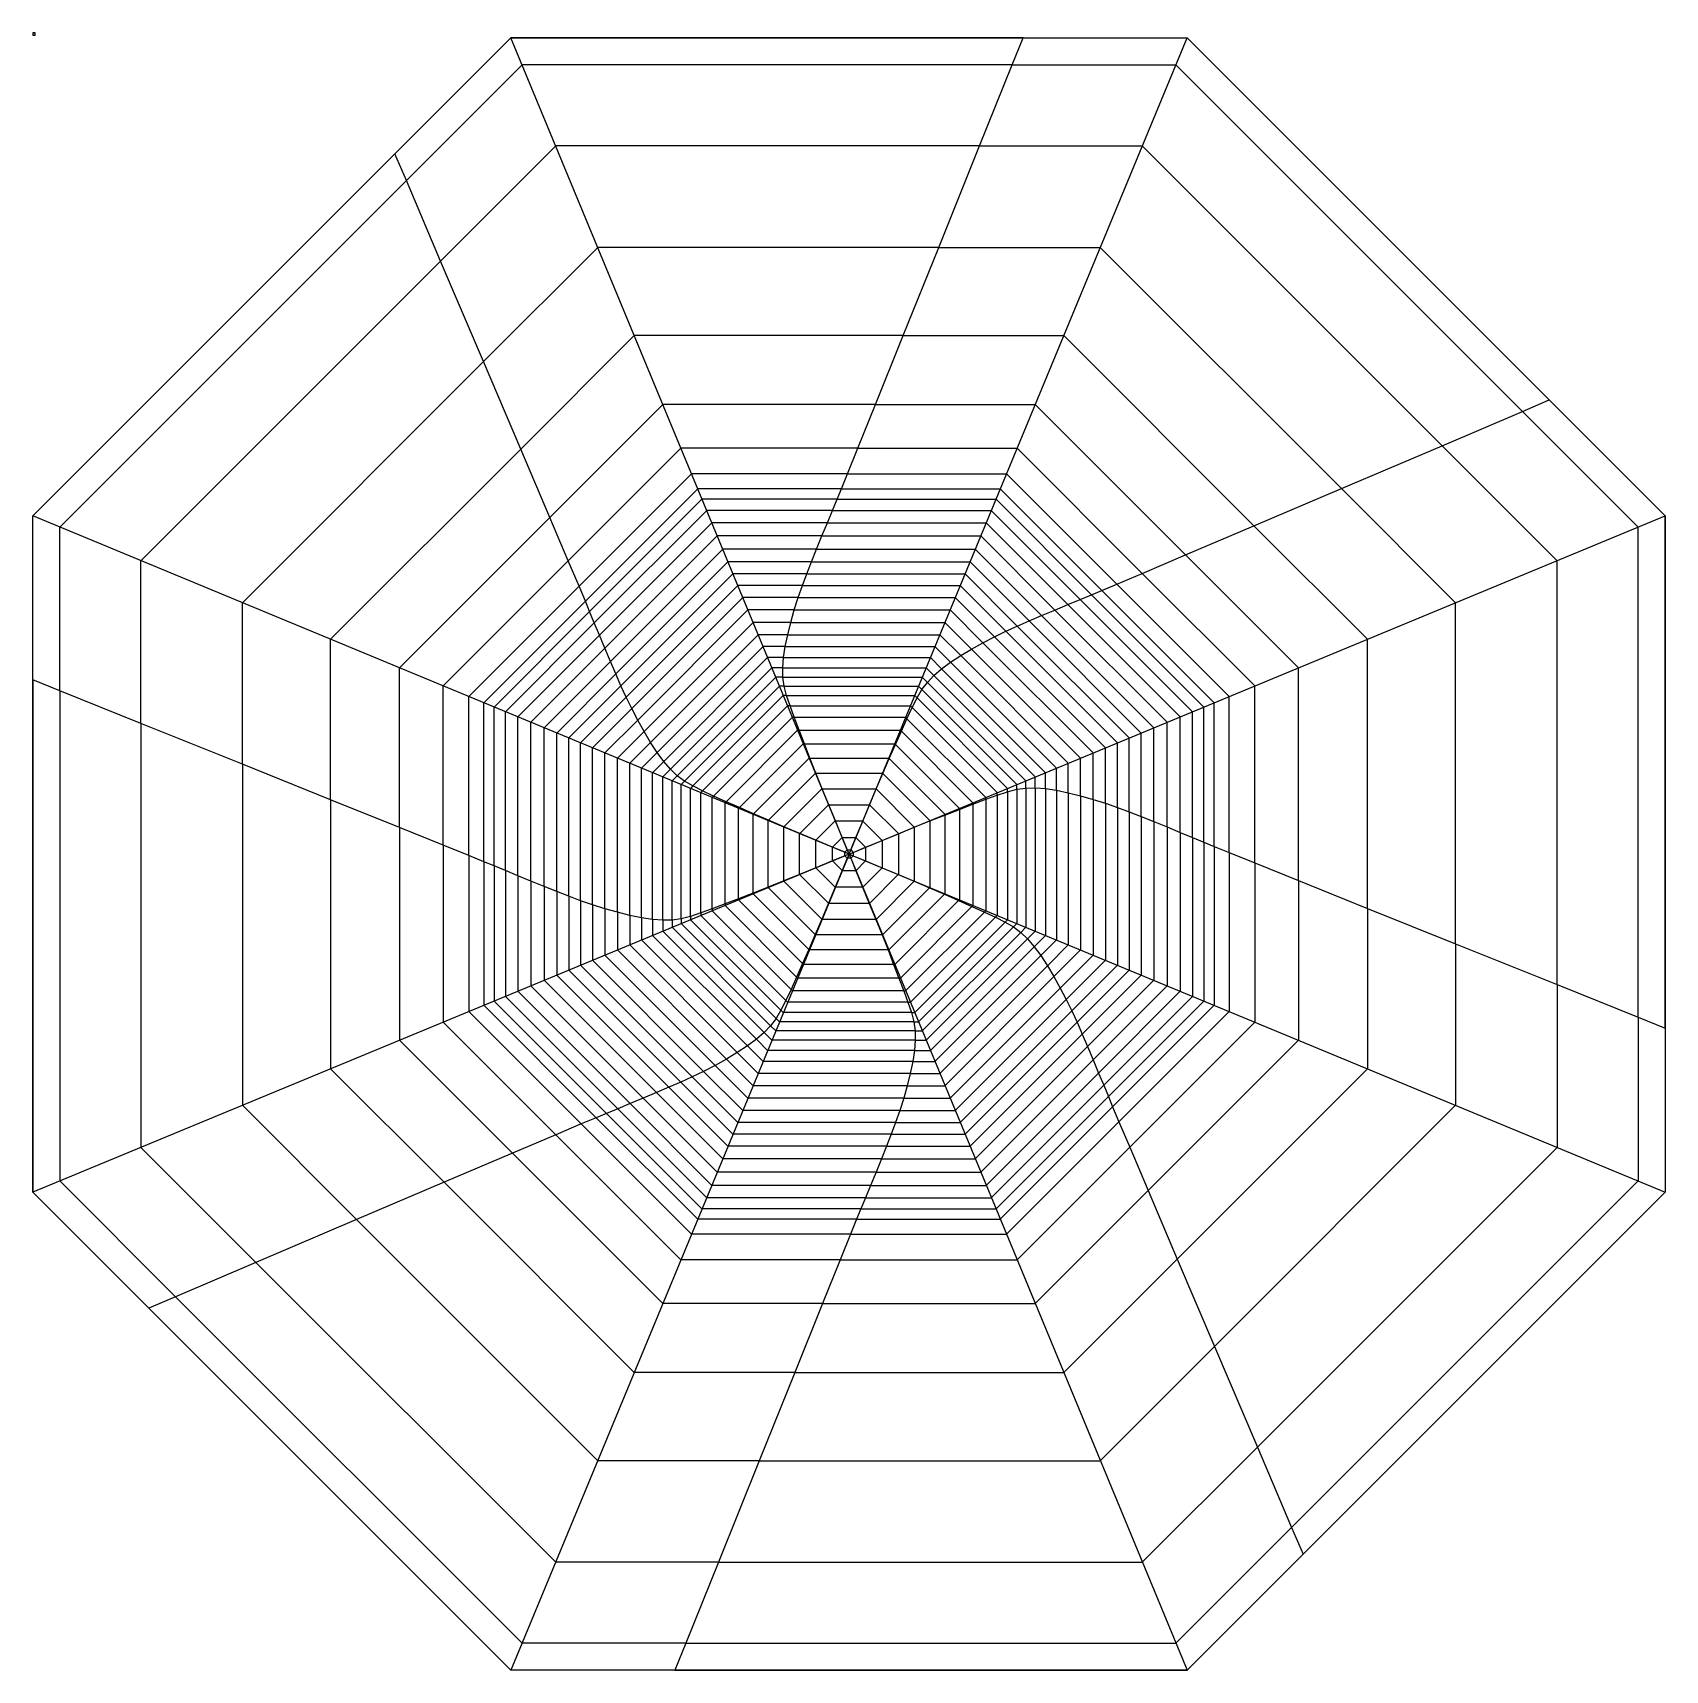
# Model space of a CAD drawing. Extents: x -3196 to 3196, y -3196 to 3216.
import ezdxf

# ---------------------------------------------------------------- set-up
doc = ezdxf.new("R2010")
doc.units = 0

msp = doc.modelspace()

# ---------------------------------------------------------------- linework, layer by layer
at = {"layer": 'CutLine', "color": 250, "linetype": 'CONTINUOUS'}
for p, q in [((-3196.2, 1323.9), (-1323.9, 3196.2)), ((-1323.9, 3196.2), (1323.9, 3196.2)), ((1323.9, 3196.2), (3196.2, 1323.9)), ((-3196.2, -1323.9), (-3196.2, 1323.9)), ((3196.2, 1323.9), (3196.2, -1323.9)), ((-1323.9, -3196.2), (-3196.2, -1323.9)), ((3196.2, -1323.9), (1323.9, -3196.2)), ((1323.9, -3196.2), (-1323.9, -3196.2))]:
    msp.add_line(p, q, dxfattribs=at)
at = {"layer": 'MountainLine', "color": 1, "linetype": 'CONTINUOUS'}
for p, q in [((-1778.1, 2742), (-1323.9, 3196.2)), ((-1778.1, 2742), (-1323.9, 3196.2)), ((0, 0), (-1323.9, 3196.2)), ((0, 0), (1323.9, 3196.2)), ((681.6, 3196.2), (1323.9, 3196.2)), ((681.6, 3196.2), (1323.9, 3196.2)), ((-1733.3, 2637.1), (-1280.1, 3090.4)), ((639.1, 3090.4), (1280.1, 3090.4)), ((511.4, 2772.9), (-1148.6, 2772.9)), ((2322.3, 1599.1), (1148.6, 2772.9)), ((351.6, 2375.5), (-984, 2375.5)), ((1928.3, 1431.1), (984, 2375.5)), ((-1599.1, 2322.3), (-2772.9, 1148.6)), ((212.6, 2030.1), (-840.9, 2030.1)), ((1585.8, 1285.1), (840.9, 2030.1)), ((-1431.1, 1928.3), (-2375.5, 984)), ((103.9, 1760.1), (-729.1, 1760.1)), ((1318.1, 1171.1), (729.1, 1760.1)), ((2637.1, 1733.3), (3090.4, 1280.1)), ((2742, 1778.1), (3196.2, 1323.9)), ((2742, 1778.1), (3196.2, 1323.9)), ((-1285.1, 1585.8), (-2030.1, 840.9)), ((34.9, 1589.2), (-658.3, 1589.2)), ((1148.4, 1099.1), (658.3, 1589.2)), ((-5.9, 1488.8), (-616.7, 1488.8)), ((1048.6, 1056.9), (616.7, 1488.8)), ((-29.9, 1430), (-592.3, 1430)), ((990, 1032.3), (592.3, 1430)), ((-46.5, 1389.9), (-575.7, 1389.9)), ((949.9, 1015.7), (575.7, 1389.9)), ((0, 0), (-3196.2, 1323.9)), ((-3196.2, 681.6), (-3196.2, 1323.9)), ((-3196.2, 681.6), (-3196.2, 1323.9)), ((-1171.1, 1318.1), (-1760.1, 729.1)), ((-997.3, 905.6), (-557.3, 1345.6)), ((-977.3, 857.4), (-537.4, 1297.3)), ((-84.7, 1297.3), (537.4, 1297.3)), ((-64.8, 1345.6), (557.3, 1345.6)), ((0, 0), (3196.2, 1323.9)), ((-3090.4, 639.1), (-3090.4, 1280.1)), ((-955.7, 805.7), (-515.9, 1245.5)), ((-106.1, 1245.5), (515.9, 1245.5)), ((-933.9, 753.8), (-494.3, 1193.4)), ((-127.4, 1193.4), (494.3, 1193.4)), ((-1099.1, 1148.4), (-1589.2, 658.3)), ((-913.1, 705.1), (-474, 1144.3)), ((-892.9, 658.8), (-454.5, 1097.2)), ((-165.5, 1097.2), (454.5, 1097.2)), ((-147.1, 1144.3), (474, 1144.3)), ((2772.9, -511.4), (2772.9, 1148.6)), ((-1056.9, 1048.6), (-1488.8, 616.7)), ((-872.4, 614.1), (-435.4, 1051.1)), ((-182.7, 1051.1), (435.4, 1051.1)), ((-1032.3, 990), (-1430, 592.3)), ((-850.9, 569.7), (-416.1, 1004.5)), ((-198.9, 1004.5), (416.1, 1004.5)), ((857.4, 977.3), (1297.3, 537.4)), ((905.6, 997.3), (1345.6, 557.3)), ((2375.5, -351.6), (2375.5, 984)), ((-1015.7, 949.9), (-1389.9, 575.7)), ((-827.5, 524.6), (-396, 956.1)), ((-802.7, 480.1), (-375.7, 907.1)), ((-228.1, 907.1), (375.7, 907.1)), ((-214.2, 956.1), (396, 956.1)), ((705.1, 913.1), (1144.3, 474)), ((753.8, 933.9), (1193.4, 494.3)), ((805.7, 955.7), (1245.5, 515.9)), ((-777, 437.4), (-355.7, 858.7)), ((-240.1, 858.7), (355.7, 858.7)), ((569.7, 850.9), (1004.5, 416.1)), ((614.1, 872.4), (1051.1, 435.4)), ((658.8, 892.9), (1097.2, 454.5)), ((2030.1, -212.6), (2030.1, 840.9)), ((-750.9, 397.9), (-336.5, 812.4)), ((-249.6, 812.4), (336.5, 812.4)), ((437.4, 777), (858.7, 355.7)), ((480.1, 802.7), (907.1, 375.7)), ((524.6, 827.5), (956.1, 396)), ((-724.9, 362.7), (-318.6, 769.1)), ((-698.9, 332.3), (-302, 729.2)), ((-259.2, 729.2), (302, 729.2)), ((-256.1, 769.1), (318.6, 769.1)), ((362.7, 724.9), (769.1, 318.6)), ((397.9, 750.9), (812.4, 336.5)), ((1760.1, -103.9), (1760.1, 729.1)), ((-672.3, 306.8), (-286.8, 692.3)), ((-644, 285.4), (-272.2, 657.2)), ((-258.5, 692.3), (286.8, 692.3)), ((-253.6, 657.2), (272.2, 657.2)), ((285.4, 644), (657.2, 272.2)), ((306.8, 672.3), (692.3, 286.8)), ((332.3, 698.9), (729.2, 302)), ((1589.2, -34.9), (1589.2, 658.3)), ((-611.7, 266.5), (-257.2, 620.9)), ((-573.7, 247.4), (-240.5, 580.6)), ((-244.1, 620.9), (257.2, 620.9)), ((-230.8, 580.6), (240.5, 580.6)), ((266.5, 611.7), (620.9, 257.2)), ((1430, 29.9), (1430, 592.3)), ((1488.8, 5.9), (1488.8, 616.7)), ((-1345.6, -64.8), (-1345.6, 557.3)), ((-1297.3, -84.7), (-1297.3, 537.4)), ((-1245.5, -106.1), (-1245.5, 515.9)), ((-530.1, 227), (-221.8, 535.4)), ((-214.3, 535.4), (221.8, 535.4)), ((227, 530.1), (535.4, 221.8)), ((247.4, 573.7), (580.6, 240.5)), ((1389.9, 46.5), (1389.9, 575.7)), ((-2772.9, 511.4), (-2772.9, -1148.6)), ((-1193.4, -127.4), (-1193.4, 494.3)), ((-1144.3, -147.1), (-1144.3, 474)), ((-1097.2, -165.5), (-1097.2, 454.5)), ((-481.5, 205.1), (-201.1, 485.5)), ((-195.5, 485.5), (201.1, 485.5)), ((205.1, 481.5), (485.5, 201.1)), ((-1051.1, -182.7), (-1051.1, 435.4)), ((-1004.5, -198.9), (-1004.5, 416.1)), ((-956.1, -214.2), (-956.1, 396)), ((-429.2, 181.9), (-179, 432.1)), ((-174.9, 432.1), (179, 432.1)), ((181.9, 429.2), (432.1, 179)), ((-2375.5, 351.6), (-2375.5, -984)), ((-907.1, -228.1), (-907.1, 375.7)), ((-858.7, -240.1), (-858.7, 355.7)), ((-812.4, -249.6), (-812.4, 336.5)), ((-373.6, 157.5), (-155.6, 375.6)), ((-152.8, 375.6), (155.6, 375.6)), ((157.5, 373.6), (375.6, 155.6)), ((-769.1, -256.1), (-769.1, 318.6)), ((-729.2, -259.2), (-729.2, 302)), ((-692.3, -258.5), (-692.3, 286.8)), ((-657.2, -253.6), (-657.2, 272.2)), ((-620.9, -244.1), (-620.9, 257.2)), ((-315.4, 132.3), (-131.1, 316.6)), ((-129.5, 316.6), (131.1, 316.6)), ((132.3, 315.4), (316.6, 131.1)), ((692.3, 258.5), (692.3, -286.8)), ((729.2, 259.2), (729.2, -302)), ((-2030.1, 212.6), (-2030.1, -840.9)), ((-580.6, -230.8), (-580.6, 240.5)), ((-535.4, -214.3), (-535.4, 221.8)), ((-485.5, -195.5), (-485.5, 201.1)), ((-255, 106.6), (-105.9, 255.7)), ((-192.9, 80.5), (-80.1, 193.3)), ((-105, 255.7), (105.9, 255.7)), ((-79.5, 193.3), (80.1, 193.3)), ((80.5, 192.9), (193.3, 80.1)), ((106.6, 255), (255.7, 105.9)), ((485.5, 195.5), (485.5, -201.1)), ((535.4, 214.3), (535.4, -221.8)), ((580.6, 230.8), (580.6, -240.5)), ((620.9, 244.1), (620.9, -257.2)), ((657.2, 253.6), (657.2, -272.2)), ((769.1, 256.1), (769.1, -318.6)), ((812.4, 249.6), (812.4, -336.5)), ((858.7, 240.1), (858.7, -355.7)), ((907.1, 228.1), (907.1, -375.7)), ((956.1, 214.2), (956.1, -396)), ((1004.5, 198.9), (1004.5, -416.1)), ((-432.1, -174.9), (-432.1, 179)), ((-375.6, -152.8), (-375.6, 155.6)), ((-316.6, -129.5), (-316.6, 131.1)), ((-129.4, 53.9), (-53.7, 129.6)), ((-53.4, 129.6), (53.7, 129.6)), ((53.9, 129.4), (129.6, 53.7)), ((316.6, 129.5), (316.6, -131.1)), ((375.6, 152.8), (375.6, -155.6)), ((432.1, 174.9), (432.1, -179)), ((1051.1, 182.7), (1051.1, -435.4)), ((1097.2, 165.5), (1097.2, -454.5)), ((1144.3, 147.1), (1144.3, -474)), ((-1760.1, 103.9), (-1760.1, -729.1)), ((-255.7, -105), (-255.7, 105.9)), ((-193.3, -79.5), (-193.3, 80.1)), ((-65, 27), (-26.9, 65.1)), ((-26.8, 65.1), (26.9, 65.1)), ((27, 65), (65.1, 26.9)), ((193.3, 79.5), (193.3, -80.1)), ((255.7, 105), (255.7, -105.9)), ((1193.4, 127.4), (1193.4, -494.3)), ((1245.5, 106.1), (1245.5, -515.9)), ((1297.3, 84.7), (1297.3, -537.4)), ((1345.6, 64.8), (1345.6, -557.3)), ((0, 0), (-3196.2, -1323.9)), ((-1589.2, 34.9), (-1589.2, -658.3)), ((0, 0), (-1323.9, -3196.2)), ((-129.6, -53.4), (-129.6, 53.7)), ((-65.1, -26.8), (-65.1, 26.9)), ((-16.3, -6.7), (-16.3, 6.7)), ((-16.2, 6.8), (-6.7, 16.3)), ((-6.7, 16.3), (6.7, 16.3)), ((0, 0), (1323.9, -3196.2)), ((0, 0), (3196.2, -1323.9)), ((0, 0), (0, 0)), ((0, 0), (0, 0)), ((0, 0), (0, 0)), ((0, 0), (0, 0)), ((0, 0), (0, 0)), ((0, 0), (0, 0)), ((0, 0), (0, 0)), ((0, 0), (0, 0)), ((0, 0), (0, 0)), ((0, 0), (0, 0)), ((0, 0), (0, 0)), ((0, 0), (0, 0)), ((0, 0), (0, 0)), ((0, 0), (0, 0)), ((0, 0), (0, 0)), ((0, 0), (0, 0)), ((6.8, 16.2), (16.3, 6.7)), ((16.3, 6.7), (16.3, -6.7)), ((65.1, 26.8), (65.1, -26.9)), ((129.6, 53.4), (129.6, -53.7)), ((-1488.8, -5.9), (-1488.8, -616.7)), ((-1430, -29.9), (-1430, -592.3)), ((-1389.9, -46.5), (-1389.9, -575.7)), ((-53.9, -129.4), (-129.6, -53.7)), ((-27, -65), (-65.1, -26.9)), ((-6.8, -16.2), (-16.3, -6.7)), ((6.7, -16.3), (-6.7, -16.3)), ((16.2, -6.8), (6.7, -16.3)), ((65, -27), (26.9, -65.1)), ((129.4, -53.9), (53.7, -129.6)), ((-106.6, -255), (-255.7, -105.9)), ((-80.5, -192.9), (-193.3, -80.1)), ((26.8, -65.1), (-26.9, -65.1)), ((192.9, -80.5), (80.1, -193.3)), ((255, -106.6), (105.9, -255.7)), ((-181.9, -429.2), (-432.1, -179)), ((-157.5, -373.6), (-375.6, -155.6)), ((-132.3, -315.4), (-316.6, -131.1)), ((53.4, -129.6), (-53.7, -129.6)), ((315.4, -132.3), (131.1, -316.6)), ((373.6, -157.5), (155.6, -375.6)), ((429.2, -181.9), (179, -432.1)), ((-247.4, -573.7), (-580.6, -240.5)), ((-227, -530.1), (-535.4, -221.8)), ((-205.1, -481.5), (-485.5, -201.1)), ((105, -255.7), (-105.9, -255.7)), ((79.5, -193.3), (-80.1, -193.3)), ((481.5, -205.1), (201.1, -485.5)), ((530.1, -227), (221.8, -535.4)), ((573.7, -247.4), (240.5, -580.6)), ((-362.7, -724.9), (-769.1, -318.6)), ((-332.3, -698.9), (-729.2, -302)), ((-306.8, -672.3), (-692.3, -286.8)), ((-285.4, -644), (-657.2, -272.2)), ((-266.5, -611.7), (-620.9, -257.2)), ((129.5, -316.6), (-131.1, -316.6)), ((611.7, -266.5), (257.2, -620.9)), ((644, -285.4), (272.2, -657.2)), ((672.3, -306.8), (286.8, -692.3)), ((-480.1, -802.7), (-907.1, -375.7)), ((-437.4, -777), (-858.7, -355.7)), ((-397.9, -750.9), (-812.4, -336.5)), ((152.8, -375.6), (-155.6, -375.6)), ((698.9, -332.3), (302, -729.2)), ((724.9, -362.7), (318.6, -769.1)), ((-614.1, -872.4), (-1051.1, -435.4)), ((-569.7, -850.9), (-1004.5, -416.1)), ((-524.6, -827.5), (-956.1, -396)), ((174.9, -432.1), (-179, -432.1)), ((750.9, -397.9), (336.5, -812.4)), ((777, -437.4), (355.7, -858.7)), ((-753.8, -933.9), (-1193.4, -494.3)), ((-705.1, -913.1), (-1144.3, -474)), ((-658.8, -892.9), (-1097.2, -454.5)), ((195.5, -485.5), (-201.1, -485.5)), ((802.7, -480.1), (375.7, -907.1)), ((-905.6, -997.3), (-1345.6, -557.3)), ((-857.4, -977.3), (-1297.3, -537.4)), ((-805.7, -955.7), (-1245.5, -515.9)), ((214.3, -535.4), (-221.8, -535.4)), ((827.5, -524.6), (396, -956.1)), ((850.9, -569.7), (416.1, -1004.5)), ((1015.7, -949.9), (1389.9, -575.7)), ((244.1, -620.9), (-257.2, -620.9)), ((230.8, -580.6), (-240.5, -580.6)), ((872.4, -614.1), (435.4, -1051.1)), ((1032.3, -990), (1430, -592.3)), ((1056.9, -1048.6), (1488.8, -616.7)), ((3090.4, -639.1), (3090.4, -1280.1)), ((258.5, -692.3), (-286.8, -692.3)), ((253.6, -657.2), (-272.2, -657.2)), ((892.9, -658.8), (454.5, -1097.2)), ((913.1, -705.1), (474, -1144.3)), ((1099.1, -1148.4), (1589.2, -658.3)), ((3196.2, -681.6), (3196.2, -1323.9)), ((3196.2, -681.6), (3196.2, -1323.9)), ((256.1, -769.1), (-318.6, -769.1)), ((259.2, -729.2), (-302, -729.2)), ((933.9, -753.8), (494.3, -1193.4)), ((1171.1, -1318.1), (1760.1, -729.1)), ((249.6, -812.4), (-336.5, -812.4)), ((955.7, -805.7), (515.9, -1245.5)), ((240.1, -858.7), (-355.7, -858.7)), ((977.3, -857.4), (537.4, -1297.3)), ((1285.1, -1585.8), (2030.1, -840.9)), ((214.2, -956.1), (-396, -956.1)), ((228.1, -907.1), (-375.7, -907.1)), ((997.3, -905.6), (557.3, -1345.6)), ((-949.9, -1015.7), (-575.7, -1389.9)), ((198.9, -1004.5), (-416.1, -1004.5)), ((1431.1, -1928.3), (2375.5, -984)), ((-1048.6, -1056.9), (-616.7, -1488.8)), ((-990, -1032.3), (-592.3, -1430)), ((182.7, -1051.1), (-435.4, -1051.1)), ((-1148.4, -1099.1), (-658.3, -1589.2)), ((147.1, -1144.3), (-474, -1144.3)), ((165.5, -1097.2), (-454.5, -1097.2)), ((1599.1, -2322.3), (2772.9, -1148.6)), ((-1318.1, -1171.1), (-729.1, -1760.1)), ((127.4, -1193.4), (-494.3, -1193.4)), ((-2637.1, -1733.3), (-3090.4, -1280.1)), ((106.1, -1245.5), (-515.9, -1245.5)), ((-2742, -1778.1), (-3196.2, -1323.9)), ((-2742, -1778.1), (-3196.2, -1323.9)), ((-1585.8, -1285.1), (-840.9, -2030.1)), ((64.8, -1345.6), (-557.3, -1345.6)), ((84.7, -1297.3), (-537.4, -1297.3)), ((46.5, -1389.9), (575.7, -1389.9)), ((-1928.3, -1431.1), (-984, -2375.5)), ((29.9, -1430), (592.3, -1430)), ((5.9, -1488.8), (616.7, -1488.8)), ((-2322.3, -1599.1), (-1148.6, -2772.9)), ((-34.9, -1589.2), (658.3, -1589.2)), ((-103.9, -1760.1), (729.1, -1760.1)), ((-212.6, -2030.1), (840.9, -2030.1)), ((-351.6, -2375.5), (984, -2375.5)), ((1733.3, -2637.1), (1280.1, -3090.4)), ((1778.1, -2742), (1323.9, -3196.2)), ((1778.1, -2742), (1323.9, -3196.2)), ((-511.4, -2772.9), (1148.6, -2772.9)), ((-639.1, -3090.4), (-1280.1, -3090.4)), ((-681.6, -3196.2), (-1323.9, -3196.2)), ((-681.6, -3196.2), (-1323.9, -3196.2))]:
    msp.add_line(p, q, dxfattribs=at)
at = {"layer": 'reference 10mm', "color": 250, "linetype": 'CONTINUOUS'}
for p, q in [((-3186.2, 3216.2), (-3196.2, 3216.2)), ((-3196.2, 3216.2), (-3196.2, 3206.2)), ((-3196.2, 3206.2), (-3186.2, 3206.2)), ((-3186.2, 3206.2), (-3186.2, 3216.2))]:
    msp.add_line(p, q, dxfattribs=at)
at = {"layer": 'ValleyLine', "color": 5, "linetype": 'CONTINUOUS'}
for p, q in [((681.6, 3196.2), (-1323.9, 3196.2)), ((681.6, 3196.2), (-1323.9, 3196.2)), ((639.1, 3090.4), (681.6, 3196.2)), ((681.6, 3196.2), (681.6, 3196.2)), ((681.6, 3196.2), (681.6, 3196.2)), ((2742, 1778.1), (1323.9, 3196.2)), ((2742, 1778.1), (1323.9, 3196.2)), ((639.1, 3090.4), (-1280.1, 3090.4)), ((511.4, 2772.9), (639.1, 3090.4)), ((2637.1, 1733.3), (1280.1, 3090.4)), ((-1599.1, 2322.3), (-1148.6, 2772.9)), ((351.6, 2375.5), (511.4, 2772.9)), ((511.4, 2772.9), (1148.6, 2772.9)), ((-1778.1, 2742), (-3196.2, 1323.9)), ((-1778.1, 2742), (-3196.2, 1323.9)), ((-1733.3, 2637.1), (-1778.1, 2742)), ((-1778.1, 2742), (-1778.1, 2742)), ((-1778.1, 2742), (-1778.1, 2742)), ((-1733.3, 2637.1), (-3090.4, 1280.1)), ((-1599.1, 2322.3), (-1733.3, 2637.1)), ((-1431.1, 1928.3), (-984, 2375.5)), ((212.6, 2030.1), (351.6, 2375.5)), ((351.6, 2375.5), (984, 2375.5)), ((-1431.1, 1928.3), (-1599.1, 2322.3)), ((-1285.1, 1585.8), (-840.9, 2030.1)), ((103.9, 1760.1), (212.6, 2030.1)), ((212.6, 2030.1), (840.9, 2030.1)), ((-1285.1, 1585.8), (-1431.1, 1928.3)), ((-1171.1, 1318.1), (-729.1, 1760.1)), ((34.9, 1589.2), (103.9, 1760.1)), ((103.9, 1760.1), (729.1, 1760.1)), ((2322.3, 1599.1), (2637.1, 1733.3)), ((2637.1, 1733.3), (2742, 1778.1)), ((2742, 1778.1), (2742, 1778.1)), ((2742, 1778.1), (2742, 1778.1)), ((-1171.1, 1318.1), (-1285.1, 1585.8)), ((-1099.1, 1148.4), (-658.3, 1589.2)), ((-5.9, 1488.8), (34.9, 1589.2)), ((34.9, 1589.2), (658.3, 1589.2)), ((1928.3, 1431.1), (2322.3, 1599.1)), ((2322.3, 1599.1), (2772.9, 1148.6)), ((-1056.9, 1048.6), (-616.7, 1488.8)), ((-29.9, 1430), (-5.9, 1488.8)), ((-5.9, 1488.8), (616.7, 1488.8)), ((-1032.3, 990), (-592.3, 1430)), ((-46.5, 1389.9), (-29.9, 1430)), ((-29.9, 1430), (592.3, 1430)), ((1585.8, 1285.1), (1928.3, 1431.1)), ((1928.3, 1431.1), (2375.5, 984)), ((-1015.7, 949.9), (-575.7, 1389.9)), ((-64.8, 1345.6), (-46.5, 1389.9)), ((-46.5, 1389.9), (575.7, 1389.9)), ((-1099.1, 1148.4), (-1171.1, 1318.1)), ((-64.8, 1345.6), (-557.3, 1345.6)), ((-84.7, 1297.3), (-537.4, 1297.3)), ((-106.1, 1245.5), (-84.7, 1297.3)), ((-84.7, 1297.3), (-64.8, 1345.6)), ((857.4, 977.3), (537.4, 1297.3)), ((905.6, 997.3), (557.3, 1345.6)), ((1318.1, 1171.1), (1585.8, 1285.1)), ((1585.8, 1285.1), (2030.1, 840.9)), ((3196.2, -681.6), (3196.2, 1323.9)), ((3196.2, -681.6), (3196.2, 1323.9)), ((-106.1, 1245.5), (-515.9, 1245.5)), ((-127.4, 1193.4), (-106.1, 1245.5)), ((805.7, 955.7), (515.9, 1245.5)), ((3090.4, -639.1), (3090.4, 1280.1)), ((-127.4, 1193.4), (-494.3, 1193.4)), ((-147.1, 1144.3), (-127.4, 1193.4)), ((753.8, 933.9), (494.3, 1193.4)), ((1148.4, 1099.1), (1318.1, 1171.1)), ((1318.1, 1171.1), (1760.1, 729.1)), ((-2772.9, 511.4), (-2772.9, 1148.6)), ((-1056.9, 1048.6), (-1099.1, 1148.4)), ((-147.1, 1144.3), (-474, 1144.3)), ((-165.5, 1097.2), (-454.5, 1097.2)), ((-182.7, 1051.1), (-165.5, 1097.2)), ((-165.5, 1097.2), (-147.1, 1144.3)), ((658.8, 892.9), (454.5, 1097.2)), ((705.1, 913.1), (474, 1144.3)), ((1048.6, 1056.9), (1148.4, 1099.1)), ((1148.4, 1099.1), (1589.2, 658.3)), ((-1032.3, 990), (-1056.9, 1048.6)), ((-182.7, 1051.1), (-435.4, 1051.1)), ((-198.9, 1004.5), (-182.7, 1051.1)), ((614.1, 872.4), (435.4, 1051.1)), ((949.9, 1015.7), (990, 1032.3)), ((990, 1032.3), (1048.6, 1056.9)), ((990, 1032.3), (1430, 592.3)), ((1048.6, 1056.9), (1488.8, 616.7)), ((-2375.5, 351.6), (-2375.5, 984)), ((-1015.7, 949.9), (-1032.3, 990)), ((-198.9, 1004.5), (-416.1, 1004.5)), ((-214.2, 956.1), (-198.9, 1004.5)), ((569.7, 850.9), (416.1, 1004.5)), ((805.7, 955.7), (857.4, 977.3)), ((857.4, 977.3), (905.6, 997.3)), ((905.6, 997.3), (949.9, 1015.7)), ((949.9, 1015.7), (1389.9, 575.7)), ((-997.3, 905.6), (-1345.6, 557.3)), ((-997.3, 905.6), (-1015.7, 949.9)), ((-977.3, 857.4), (-997.3, 905.6)), ((-214.2, 956.1), (-396, 956.1)), ((-228.1, 907.1), (-375.7, 907.1)), ((-240.1, 858.7), (-228.1, 907.1)), ((-228.1, 907.1), (-214.2, 956.1)), ((480.1, 802.7), (375.7, 907.1)), ((524.6, 827.5), (396, 956.1)), ((658.8, 892.9), (705.1, 913.1)), ((705.1, 913.1), (753.8, 933.9)), ((753.8, 933.9), (805.7, 955.7)), ((-2030.1, 212.6), (-2030.1, 840.9)), ((-977.3, 857.4), (-1297.3, 537.4)), ((-955.7, 805.7), (-977.3, 857.4)), ((-240.1, 858.7), (-355.7, 858.7)), ((-249.6, 812.4), (-240.1, 858.7)), ((437.4, 777), (355.7, 858.7)), ((524.6, 827.5), (569.7, 850.9)), ((569.7, 850.9), (614.1, 872.4)), ((614.1, 872.4), (658.8, 892.9)), ((-955.7, 805.7), (-1245.5, 515.9)), ((-933.9, 753.8), (-955.7, 805.7)), ((-249.6, 812.4), (-336.5, 812.4)), ((-256.1, 769.1), (-249.6, 812.4)), ((397.9, 750.9), (336.5, 812.4)), ((397.9, 750.9), (437.4, 777)), ((437.4, 777), (480.1, 802.7)), ((480.1, 802.7), (524.6, 827.5)), ((-1760.1, 103.9), (-1760.1, 729.1)), ((-933.9, 753.8), (-1193.4, 494.3)), ((-913.1, 705.1), (-933.9, 753.8)), ((-256.1, 769.1), (-318.6, 769.1)), ((-259.2, 729.2), (-302, 729.2)), ((-259.2, 729.2), (-256.1, 769.1)), ((-258.5, 692.3), (-259.2, 729.2)), ((332.3, 698.9), (302, 729.2)), ((362.7, 724.9), (318.6, 769.1)), ((332.3, 698.9), (362.7, 724.9)), ((362.7, 724.9), (397.9, 750.9)), ((-3090.4, 639.1), (-3196.2, 681.6)), ((-3196.2, 681.6), (-3196.2, 681.6)), ((-3196.2, 681.6), (-3196.2, 681.6)), ((-3196.2, 681.6), (-3196.2, -1323.9)), ((-3196.2, 681.6), (-3196.2, -1323.9)), ((-1589.2, 34.9), (-1589.2, 658.3)), ((-913.1, 705.1), (-1144.3, 474)), ((-892.9, 658.8), (-1097.2, 454.5)), ((-892.9, 658.8), (-913.1, 705.1)), ((-872.4, 614.1), (-892.9, 658.8)), ((-258.5, 692.3), (-286.8, 692.3)), ((-253.6, 657.2), (-272.2, 657.2)), ((-253.6, 657.2), (-258.5, 692.3)), ((-244.1, 620.9), (-253.6, 657.2)), ((266.5, 611.7), (285.4, 644)), ((285.4, 644), (272.2, 657.2)), ((285.4, 644), (306.8, 672.3)), ((306.8, 672.3), (286.8, 692.3)), ((306.8, 672.3), (332.3, 698.9)), ((-2772.9, 511.4), (-3090.4, 639.1)), ((-3090.4, 639.1), (-3090.4, -1280.1)), ((-1488.8, -5.9), (-1488.8, 616.7)), ((-1430, -29.9), (-1430, 592.3)), ((-872.4, 614.1), (-1051.1, 435.4)), ((-850.9, 569.7), (-872.4, 614.1)), ((-244.1, 620.9), (-257.2, 620.9)), ((-230.8, 580.6), (-244.1, 620.9)), ((-230.8, 580.6), (-240.5, 580.6)), ((-214.3, 535.4), (-230.8, 580.6)), ((247.4, 573.7), (240.5, 580.6)), ((247.4, 573.7), (266.5, 611.7)), ((266.5, 611.7), (257.2, 620.9)), ((-1389.9, -46.5), (-1389.9, 575.7)), ((-850.9, 569.7), (-1004.5, 416.1)), ((-827.5, 524.6), (-956.1, 396)), ((-827.5, 524.6), (-850.9, 569.7)), ((-802.7, 480.1), (-827.5, 524.6)), ((-214.3, 535.4), (-221.8, 535.4)), ((-195.5, 485.5), (-214.3, 535.4)), ((205.1, 481.5), (227, 530.1)), ((227, 530.1), (221.8, 535.4)), ((227, 530.1), (247.4, 573.7)), ((1245.5, 106.1), (1245.5, 515.9)), ((1297.3, 84.7), (1297.3, 537.4)), ((1345.6, 64.8), (1345.6, 557.3)), ((-2375.5, 351.6), (-2772.9, 511.4)), ((-802.7, 480.1), (-907.1, 375.7)), ((-777, 437.4), (-802.7, 480.1)), ((-195.5, 485.5), (-201.1, 485.5)), ((-174.9, 432.1), (-195.5, 485.5)), ((181.9, 429.2), (205.1, 481.5)), ((205.1, 481.5), (201.1, 485.5)), ((1097.2, 165.5), (1097.2, 454.5)), ((1144.3, 147.1), (1144.3, 474)), ((1193.4, 127.4), (1193.4, 494.3)), ((-777, 437.4), (-858.7, 355.7)), ((-750.9, 397.9), (-812.4, 336.5)), ((-750.9, 397.9), (-777, 437.4)), ((-724.9, 362.7), (-750.9, 397.9)), ((-174.9, 432.1), (-179, 432.1)), ((-152.8, 375.6), (-174.9, 432.1)), ((157.5, 373.6), (181.9, 429.2)), ((181.9, 429.2), (179, 432.1)), ((956.1, 214.2), (956.1, 396)), ((1004.5, 198.9), (1004.5, 416.1)), ((1051.1, 182.7), (1051.1, 435.4)), ((-2030.1, 212.6), (-2375.5, 351.6)), ((-724.9, 362.7), (-769.1, 318.6)), ((-698.9, 332.3), (-729.2, 302)), ((-698.9, 332.3), (-724.9, 362.7)), ((-672.3, 306.8), (-698.9, 332.3)), ((-152.8, 375.6), (-155.6, 375.6)), ((-129.5, 316.6), (-152.8, 375.6)), ((132.3, 315.4), (157.5, 373.6)), ((157.5, 373.6), (155.6, 375.6)), ((812.4, 249.6), (812.4, 336.5)), ((858.7, 240.1), (858.7, 355.7)), ((907.1, 228.1), (907.1, 375.7)), ((-672.3, 306.8), (-692.3, 286.8)), ((-644, 285.4), (-672.3, 306.8)), ((-644, 285.4), (-657.2, 272.2)), ((-611.7, 266.5), (-644, 285.4)), ((-611.7, 266.5), (-620.9, 257.2)), ((-573.7, 247.4), (-611.7, 266.5)), ((-129.5, 316.6), (-131.1, 316.6)), ((-105, 255.7), (-129.5, 316.6)), ((106.6, 255), (132.3, 315.4)), ((132.3, 315.4), (131.1, 316.6)), ((620.9, 244.1), (620.9, 257.2)), ((657.2, 253.6), (657.2, 272.2)), ((657.2, 253.6), (692.3, 258.5)), ((692.3, 258.5), (692.3, 286.8)), ((692.3, 258.5), (729.2, 259.2)), ((729.2, 259.2), (729.2, 302)), ((729.2, 259.2), (769.1, 256.1)), ((769.1, 256.1), (769.1, 318.6)), ((-1760.1, 103.9), (-2030.1, 212.6)), ((-573.7, 247.4), (-580.6, 240.5)), ((-530.1, 227), (-573.7, 247.4)), ((-530.1, 227), (-535.4, 221.8)), ((-481.5, 205.1), (-530.1, 227)), ((-481.5, 205.1), (-485.5, 201.1)), ((-429.2, 181.9), (-481.5, 205.1)), ((-105, 255.7), (-105.9, 255.7)), ((-79.5, 193.3), (-105, 255.7)), ((-79.5, 193.3), (-80.1, 193.3)), ((-53.4, 129.6), (-79.5, 193.3)), ((53.9, 129.4), (80.5, 192.9)), ((80.5, 192.9), (80.1, 193.3)), ((80.5, 192.9), (106.6, 255)), ((106.6, 255), (105.9, 255.7)), ((432.1, 174.9), (485.5, 195.5)), ((485.5, 195.5), (535.4, 214.3)), ((485.5, 195.5), (485.5, 201.1)), ((535.4, 214.3), (580.6, 230.8)), ((535.4, 214.3), (535.4, 221.8)), ((580.6, 230.8), (620.9, 244.1)), ((580.6, 230.8), (580.6, 240.5)), ((620.9, 244.1), (657.2, 253.6)), ((769.1, 256.1), (812.4, 249.6)), ((812.4, 249.6), (858.7, 240.1)), ((858.7, 240.1), (907.1, 228.1)), ((907.1, 228.1), (956.1, 214.2)), ((956.1, 214.2), (1004.5, 198.9)), ((1004.5, 198.9), (1051.1, 182.7)), ((-429.2, 181.9), (-432.1, 179)), ((-373.6, 157.5), (-429.2, 181.9)), ((-373.6, 157.5), (-375.6, 155.6)), ((-315.4, 132.3), (-373.6, 157.5)), ((-315.4, 132.3), (-316.6, 131.1)), ((-255, 106.6), (-315.4, 132.3)), ((-53.4, 129.6), (-53.7, 129.6)), ((-26.8, 65.1), (-53.4, 129.6)), ((27, 65), (53.9, 129.4)), ((53.9, 129.4), (53.7, 129.6)), ((255.7, 105), (316.6, 129.5)), ((316.6, 129.5), (375.6, 152.8)), ((316.6, 129.5), (316.6, 131.1)), ((375.6, 152.8), (432.1, 174.9)), ((375.6, 152.8), (375.6, 155.6)), ((432.1, 174.9), (432.1, 179)), ((1051.1, 182.7), (1097.2, 165.5)), ((1097.2, 165.5), (1144.3, 147.1)), ((1144.3, 147.1), (1193.4, 127.4)), ((-1589.2, 34.9), (-1760.1, 103.9)), ((-255, 106.6), (-255.7, 105.9)), ((-192.9, 80.5), (-255, 106.6)), ((-192.9, 80.5), (-193.3, 80.1)), ((-129.4, 53.9), (-192.9, 80.5)), ((-26.8, 65.1), (-26.9, 65.1)), ((-6.7, 16.3), (-26.8, 65.1)), ((6.8, 16.2), (27, 65)), ((27, 65), (26.9, 65.1)), ((129.6, 53.4), (193.3, 79.5)), ((193.3, 79.5), (255.7, 105)), ((193.3, 79.5), (193.3, 80.1)), ((255.7, 105), (255.7, 105.9)), ((1193.4, 127.4), (1245.5, 106.1)), ((1245.5, 106.1), (1297.3, 84.7)), ((1297.3, 84.7), (1345.6, 64.8)), ((1345.6, 64.8), (1389.9, 46.5)), ((-1488.8, -5.9), (-1589.2, 34.9)), ((-129.4, 53.9), (-129.6, 53.7)), ((-65, 27), (-129.4, 53.9)), ((-65, 27), (-65.1, 26.9)), ((-16.2, 6.8), (-65, 27)), ((-16.2, 6.8), (-16.3, 6.7)), ((0, 0), (-16.3, -6.7)), ((0, 0), (-16.2, 6.8)), ((0, 0), (-6.8, -16.2)), ((0, 0), (-6.7, 16.3)), ((-6.7, 16.3), (-6.7, 16.3)), ((0, 0), (6.8, 16.2)), ((0, 0), (16.3, 6.7)), ((0, 0), (0, 0)), ((0, 0), (0, 0)), ((0, 0), (0, 0)), ((0, 0), (0, 0)), ((0, 0), (0, 0)), ((0, 0), (0, 0)), ((0, 0), (0, 0)), ((0, 0), (6.7, -16.3)), ((0, 0), (0, 0)), ((0, 0), (0, 0)), ((0, 0), (0, 0)), ((0, 0), (16.2, -6.8)), ((0, 0), (0, 0)), ((0, 0), (0, 0)), ((0, 0), (0, 0)), ((0, 0), (0, 0)), ((0, 0), (0, 0)), ((0, 0), (0, 0)), ((0, 0), (0, 0)), ((0, 0), (0, 0)), ((0, 0), (0, 0)), ((0, 0), (0, 0)), ((0, 0), (0, 0)), ((0, 0), (0, 0)), ((0, 0), (0, 0)), ((0, 0), (0, 0)), ((6.8, 16.2), (6.7, 16.3)), ((16.3, 6.7), (65.1, 26.8)), ((16.3, 6.7), (16.3, 6.7)), ((65.1, 26.8), (129.6, 53.4)), ((65.1, 26.8), (65.1, 26.9)), ((129.6, 53.4), (129.6, 53.7)), ((1389.9, 46.5), (1430, 29.9)), ((1389.9, 46.5), (1389.9, -575.7)), ((1430, 29.9), (1488.8, 5.9)), ((1430, 29.9), (1430, -592.3)), ((1488.8, 5.9), (1589.2, -34.9)), ((1488.8, 5.9), (1488.8, -616.7)), ((-1430, -29.9), (-1488.8, -5.9)), ((-1389.9, -46.5), (-1430, -29.9)), ((-1345.6, -64.8), (-1389.9, -46.5)), ((-129.6, -53.4), (-193.3, -79.5)), ((-65.1, -26.8), (-129.6, -53.4)), ((-129.6, -53.4), (-129.6, -53.7)), ((-16.3, -6.7), (-65.1, -26.8)), ((-65.1, -26.8), (-65.1, -26.9)), ((-6.8, -16.2), (-27, -65)), ((-16.3, -6.7), (-16.3, -6.7)), ((-6.8, -16.2), (-6.7, -16.3)), ((6.7, -16.3), (26.8, -65.1)), ((6.7, -16.3), (6.7, -16.3)), ((16.2, -6.8), (16.3, -6.7)), ((16.2, -6.8), (65, -27)), ((65, -27), (65.1, -26.9)), ((65, -27), (129.4, -53.9)), ((129.4, -53.9), (129.6, -53.7)), ((129.4, -53.9), (192.9, -80.5)), ((1589.2, -34.9), (1760.1, -103.9)), ((1589.2, -34.9), (1589.2, -658.3)), ((-1297.3, -84.7), (-1345.6, -64.8)), ((-1345.6, -64.8), (-1345.6, -557.3)), ((-1245.5, -106.1), (-1297.3, -84.7)), ((-1297.3, -84.7), (-1297.3, -537.4)), ((-1193.4, -127.4), (-1245.5, -106.1)), ((-1245.5, -106.1), (-1245.5, -515.9)), ((-1144.3, -147.1), (-1193.4, -127.4)), ((-1193.4, -127.4), (-1193.4, -494.3)), ((-255.7, -105), (-316.6, -129.5)), ((-193.3, -79.5), (-255.7, -105)), ((-255.7, -105), (-255.7, -105.9)), ((-193.3, -79.5), (-193.3, -80.1)), ((-27, -65), (-53.9, -129.4)), ((-27, -65), (-26.9, -65.1)), ((26.8, -65.1), (53.4, -129.6)), ((26.8, -65.1), (26.9, -65.1)), ((192.9, -80.5), (193.3, -80.1)), ((192.9, -80.5), (255, -106.6)), ((255, -106.6), (255.7, -105.9)), ((255, -106.6), (315.4, -132.3)), ((1760.1, -103.9), (2030.1, -212.6)), ((1760.1, -103.9), (1760.1, -729.1)), ((-1097.2, -165.5), (-1144.3, -147.1)), ((-1144.3, -147.1), (-1144.3, -474)), ((-1051.1, -182.7), (-1097.2, -165.5)), ((-1097.2, -165.5), (-1097.2, -454.5)), ((-1004.5, -198.9), (-1051.1, -182.7)), ((-1051.1, -182.7), (-1051.1, -435.4)), ((-432.1, -174.9), (-485.5, -195.5)), ((-375.6, -152.8), (-432.1, -174.9)), ((-432.1, -174.9), (-432.1, -179)), ((-316.6, -129.5), (-375.6, -152.8)), ((-375.6, -152.8), (-375.6, -155.6)), ((-316.6, -129.5), (-316.6, -131.1)), ((-53.9, -129.4), (-80.5, -192.9)), ((-53.9, -129.4), (-53.7, -129.6)), ((53.4, -129.6), (79.5, -193.3)), ((53.4, -129.6), (53.7, -129.6)), ((315.4, -132.3), (316.6, -131.1)), ((315.4, -132.3), (373.6, -157.5)), ((373.6, -157.5), (375.6, -155.6)), ((373.6, -157.5), (429.2, -181.9)), ((429.2, -181.9), (432.1, -179)), ((429.2, -181.9), (481.5, -205.1)), ((-956.1, -214.2), (-1004.5, -198.9)), ((-1004.5, -198.9), (-1004.5, -416.1)), ((-907.1, -228.1), (-956.1, -214.2)), ((-956.1, -214.2), (-956.1, -396)), ((-858.7, -240.1), (-907.1, -228.1)), ((-907.1, -228.1), (-907.1, -375.7)), ((-812.4, -249.6), (-858.7, -240.1)), ((-858.7, -240.1), (-858.7, -355.7)), ((-769.1, -256.1), (-812.4, -249.6)), ((-812.4, -249.6), (-812.4, -336.5)), ((-729.2, -259.2), (-769.1, -256.1)), ((-769.1, -256.1), (-769.1, -318.6)), ((-657.2, -253.6), (-692.3, -258.5)), ((-620.9, -244.1), (-657.2, -253.6)), ((-657.2, -253.6), (-657.2, -272.2)), ((-580.6, -230.8), (-620.9, -244.1)), ((-620.9, -244.1), (-620.9, -257.2)), ((-535.4, -214.3), (-580.6, -230.8)), ((-580.6, -230.8), (-580.6, -240.5)), ((-485.5, -195.5), (-535.4, -214.3)), ((-535.4, -214.3), (-535.4, -221.8)), ((-485.5, -195.5), (-485.5, -201.1)), ((-106.6, -255), (-132.3, -315.4)), ((-80.5, -192.9), (-106.6, -255)), ((-106.6, -255), (-105.9, -255.7)), ((-80.5, -192.9), (-80.1, -193.3)), ((79.5, -193.3), (105, -255.7)), ((79.5, -193.3), (80.1, -193.3)), ((105, -255.7), (129.5, -316.6)), ((105, -255.7), (105.9, -255.7)), ((481.5, -205.1), (485.5, -201.1)), ((481.5, -205.1), (530.1, -227)), ((530.1, -227), (535.4, -221.8)), ((530.1, -227), (573.7, -247.4)), ((573.7, -247.4), (580.6, -240.5)), ((573.7, -247.4), (611.7, -266.5)), ((2030.1, -212.6), (2375.5, -351.6)), ((2030.1, -212.6), (2030.1, -840.9)), ((-692.3, -258.5), (-729.2, -259.2)), ((-729.2, -259.2), (-729.2, -302)), ((-692.3, -258.5), (-692.3, -286.8)), ((-132.3, -315.4), (-157.5, -373.6)), ((-132.3, -315.4), (-131.1, -316.6)), ((129.5, -316.6), (152.8, -375.6)), ((129.5, -316.6), (131.1, -316.6)), ((611.7, -266.5), (620.9, -257.2)), ((611.7, -266.5), (644, -285.4)), ((644, -285.4), (657.2, -272.2)), ((644, -285.4), (672.3, -306.8)), ((672.3, -306.8), (692.3, -286.8)), ((672.3, -306.8), (698.9, -332.3)), ((698.9, -332.3), (729.2, -302)), ((724.9, -362.7), (769.1, -318.6)), ((-157.5, -373.6), (-181.9, -429.2)), ((-157.5, -373.6), (-155.6, -375.6)), ((152.8, -375.6), (174.9, -432.1)), ((152.8, -375.6), (155.6, -375.6)), ((698.9, -332.3), (724.9, -362.7)), ((724.9, -362.7), (750.9, -397.9)), ((750.9, -397.9), (812.4, -336.5)), ((777, -437.4), (858.7, -355.7)), ((802.7, -480.1), (907.1, -375.7)), ((2375.5, -351.6), (2772.9, -511.4)), ((2375.5, -351.6), (2375.5, -984)), ((-181.9, -429.2), (-205.1, -481.5)), ((-181.9, -429.2), (-179, -432.1)), ((174.9, -432.1), (195.5, -485.5)), ((174.9, -432.1), (179, -432.1)), ((750.9, -397.9), (777, -437.4)), ((777, -437.4), (802.7, -480.1)), ((827.5, -524.6), (956.1, -396)), ((850.9, -569.7), (1004.5, -416.1)), ((872.4, -614.1), (1051.1, -435.4)), ((-205.1, -481.5), (-227, -530.1)), ((-205.1, -481.5), (-201.1, -485.5)), ((195.5, -485.5), (214.3, -535.4)), ((195.5, -485.5), (201.1, -485.5)), ((802.7, -480.1), (827.5, -524.6)), ((892.9, -658.8), (1097.2, -454.5)), ((913.1, -705.1), (1144.3, -474)), ((933.9, -753.8), (1193.4, -494.3)), ((2772.9, -511.4), (3090.4, -639.1)), ((2772.9, -511.4), (2772.9, -1148.6)), ((-949.9, -1015.7), (-1389.9, -575.7)), ((-247.4, -573.7), (-266.5, -611.7)), ((-227, -530.1), (-247.4, -573.7)), ((-247.4, -573.7), (-240.5, -580.6)), ((-227, -530.1), (-221.8, -535.4)), ((214.3, -535.4), (230.8, -580.6)), ((214.3, -535.4), (221.8, -535.4)), ((827.5, -524.6), (850.9, -569.7)), ((850.9, -569.7), (872.4, -614.1)), ((955.7, -805.7), (1245.5, -515.9)), ((977.3, -857.4), (1297.3, -537.4)), ((997.3, -905.6), (1345.6, -557.3)), ((-1048.6, -1056.9), (-1488.8, -616.7)), ((-990, -1032.3), (-1430, -592.3)), ((-266.5, -611.7), (-285.4, -644)), ((-266.5, -611.7), (-257.2, -620.9)), ((230.8, -580.6), (244.1, -620.9)), ((230.8, -580.6), (240.5, -580.6)), ((244.1, -620.9), (253.6, -657.2)), ((244.1, -620.9), (257.2, -620.9)), ((872.4, -614.1), (892.9, -658.8)), ((3090.4, -639.1), (3196.2, -681.6)), ((-1148.4, -1099.1), (-1589.2, -658.3)), ((-332.3, -698.9), (-362.7, -724.9)), ((-306.8, -672.3), (-332.3, -698.9)), ((-332.3, -698.9), (-302, -729.2)), ((-285.4, -644), (-306.8, -672.3)), ((-306.8, -672.3), (-286.8, -692.3)), ((-285.4, -644), (-272.2, -657.2)), ((253.6, -657.2), (258.5, -692.3)), ((253.6, -657.2), (272.2, -657.2)), ((258.5, -692.3), (259.2, -729.2)), ((258.5, -692.3), (286.8, -692.3)), ((892.9, -658.8), (913.1, -705.1)), ((913.1, -705.1), (933.9, -753.8)), ((3196.2, -681.6), (3196.2, -681.6)), ((3196.2, -681.6), (3196.2, -681.6)), ((-1318.1, -1171.1), (-1760.1, -729.1)), ((-397.9, -750.9), (-437.4, -777)), ((-362.7, -724.9), (-397.9, -750.9)), ((-397.9, -750.9), (-336.5, -812.4)), ((-362.7, -724.9), (-318.6, -769.1)), ((256.1, -769.1), (249.6, -812.4)), ((259.2, -729.2), (256.1, -769.1)), ((256.1, -769.1), (318.6, -769.1)), ((259.2, -729.2), (302, -729.2)), ((933.9, -753.8), (955.7, -805.7)), ((-524.6, -827.5), (-569.7, -850.9)), ((-480.1, -802.7), (-524.6, -827.5)), ((-524.6, -827.5), (-396, -956.1)), ((-437.4, -777), (-480.1, -802.7)), ((-480.1, -802.7), (-375.7, -907.1)), ((-437.4, -777), (-355.7, -858.7)), ((249.6, -812.4), (240.1, -858.7)), ((249.6, -812.4), (336.5, -812.4)), ((955.7, -805.7), (977.3, -857.4)), ((-1585.8, -1285.1), (-2030.1, -840.9)), ((-658.8, -892.9), (-705.1, -913.1)), ((-614.1, -872.4), (-658.8, -892.9)), ((-658.8, -892.9), (-454.5, -1097.2)), ((-569.7, -850.9), (-614.1, -872.4)), ((-614.1, -872.4), (-435.4, -1051.1)), ((-569.7, -850.9), (-416.1, -1004.5)), ((240.1, -858.7), (228.1, -907.1)), ((240.1, -858.7), (355.7, -858.7)), ((977.3, -857.4), (997.3, -905.6)), ((-805.7, -955.7), (-857.4, -977.3)), ((-753.8, -933.9), (-805.7, -955.7)), ((-805.7, -955.7), (-515.9, -1245.5)), ((-705.1, -913.1), (-753.8, -933.9)), ((-753.8, -933.9), (-494.3, -1193.4)), ((-705.1, -913.1), (-474, -1144.3)), ((214.2, -956.1), (198.9, -1004.5)), ((228.1, -907.1), (214.2, -956.1)), ((214.2, -956.1), (396, -956.1)), ((228.1, -907.1), (375.7, -907.1)), ((1015.7, -949.9), (575.7, -1389.9)), ((997.3, -905.6), (1015.7, -949.9)), ((1015.7, -949.9), (1032.3, -990)), ((-1928.3, -1431.1), (-2375.5, -984)), ((-949.9, -1015.7), (-990, -1032.3)), ((-905.6, -997.3), (-949.9, -1015.7)), ((-857.4, -977.3), (-905.6, -997.3)), ((-905.6, -997.3), (-557.3, -1345.6)), ((-857.4, -977.3), (-537.4, -1297.3)), ((198.9, -1004.5), (182.7, -1051.1)), ((198.9, -1004.5), (416.1, -1004.5)), ((1032.3, -990), (592.3, -1430)), ((1032.3, -990), (1056.9, -1048.6)), ((-1048.6, -1056.9), (-1148.4, -1099.1)), ((-990, -1032.3), (-1048.6, -1056.9)), ((182.7, -1051.1), (165.5, -1097.2)), ((182.7, -1051.1), (435.4, -1051.1)), ((1056.9, -1048.6), (616.7, -1488.8)), ((1056.9, -1048.6), (1099.1, -1148.4)), ((-2322.3, -1599.1), (-2772.9, -1148.6)), ((-1148.4, -1099.1), (-1318.1, -1171.1)), ((147.1, -1144.3), (127.4, -1193.4)), ((165.5, -1097.2), (147.1, -1144.3)), ((147.1, -1144.3), (474, -1144.3)), ((165.5, -1097.2), (454.5, -1097.2)), ((1099.1, -1148.4), (658.3, -1589.2)), ((1099.1, -1148.4), (1171.1, -1318.1)), ((-1318.1, -1171.1), (-1585.8, -1285.1)), ((127.4, -1193.4), (106.1, -1245.5)), ((127.4, -1193.4), (494.3, -1193.4)), ((106.1, -1245.5), (84.7, -1297.3)), ((106.1, -1245.5), (515.9, -1245.5)), ((1733.3, -2637.1), (3090.4, -1280.1)), ((-1585.8, -1285.1), (-1928.3, -1431.1)), ((64.8, -1345.6), (46.5, -1389.9)), ((84.7, -1297.3), (64.8, -1345.6)), ((64.8, -1345.6), (557.3, -1345.6)), ((84.7, -1297.3), (537.4, -1297.3)), ((1171.1, -1318.1), (729.1, -1760.1)), ((1171.1, -1318.1), (1285.1, -1585.8)), ((1778.1, -2742), (3196.2, -1323.9)), ((1778.1, -2742), (3196.2, -1323.9)), ((46.5, -1389.9), (-575.7, -1389.9)), ((46.5, -1389.9), (29.9, -1430)), ((-1928.3, -1431.1), (-2322.3, -1599.1)), ((29.9, -1430), (-592.3, -1430)), ((29.9, -1430), (5.9, -1488.8)), ((5.9, -1488.8), (-616.7, -1488.8)), ((5.9, -1488.8), (-34.9, -1589.2)), ((-2322.3, -1599.1), (-2637.1, -1733.3)), ((-34.9, -1589.2), (-658.3, -1589.2)), ((-34.9, -1589.2), (-103.9, -1760.1)), ((1285.1, -1585.8), (840.9, -2030.1)), ((1285.1, -1585.8), (1431.1, -1928.3)), ((-2637.1, -1733.3), (-2742, -1778.1)), ((-2742, -1778.1), (-2742, -1778.1)), ((-2742, -1778.1), (-2742, -1778.1)), ((-2742, -1778.1), (-1323.9, -3196.2)), ((-2742, -1778.1), (-1323.9, -3196.2)), ((-2637.1, -1733.3), (-1280.1, -3090.4)), ((-103.9, -1760.1), (-729.1, -1760.1)), ((-103.9, -1760.1), (-212.6, -2030.1)), ((1431.1, -1928.3), (984, -2375.5)), ((1431.1, -1928.3), (1599.1, -2322.3)), ((-212.6, -2030.1), (-840.9, -2030.1)), ((-212.6, -2030.1), (-351.6, -2375.5)), ((1599.1, -2322.3), (1148.6, -2772.9)), ((1599.1, -2322.3), (1733.3, -2637.1)), ((-351.6, -2375.5), (-984, -2375.5)), ((-351.6, -2375.5), (-511.4, -2772.9)), ((1733.3, -2637.1), (1778.1, -2742)), ((1778.1, -2742), (1778.1, -2742)), ((1778.1, -2742), (1778.1, -2742)), ((-511.4, -2772.9), (-1148.6, -2772.9)), ((-511.4, -2772.9), (-639.1, -3090.4)), ((-639.1, -3090.4), (-681.6, -3196.2)), ((-639.1, -3090.4), (1280.1, -3090.4)), ((-681.6, -3196.2), (-681.6, -3196.2)), ((-681.6, -3196.2), (-681.6, -3196.2)), ((-681.6, -3196.2), (1323.9, -3196.2)), ((-681.6, -3196.2), (1323.9, -3196.2))]:
    msp.add_line(p, q, dxfattribs=at)

doc.saveas('drawing.dxf')
